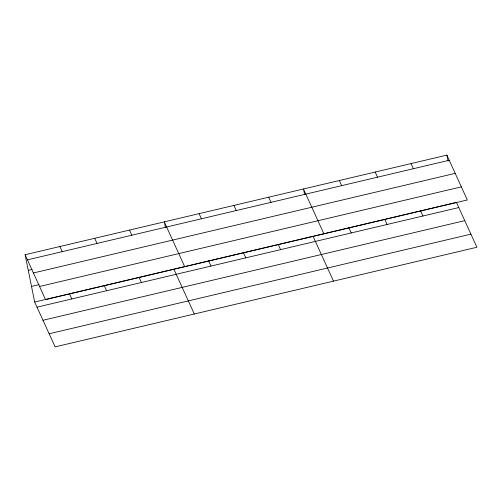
<?xml version="1.0" encoding="UTF-8"?>
<svg xmlns="http://www.w3.org/2000/svg" width="502" height="502" viewBox="0 0 502 502"><rect width="100%" height="100%" fill="white"/><g stroke="black" fill="none" stroke-linecap="round" stroke-linejoin="round"><path stroke-width="0.75" d="M25.1 254.74L446.887 155.118L467.324 199.965L45.538 299.587L25.1 254.74L34.676 302.035L55.113 346.882L476.9 247.26L456.462 202.413L69.471 293.814L71.811 298.941M27.441 259.867L449.221 160.251M28.263 270.346L32.04 269.448M33.414 272.975L455.195 173.353M31.513 286.422L39.081 284.64M39.564 286.479L461.351 186.863M34.676 302.035L68.718 293.99M37.01 307.161L458.797 207.546M42.984 320.27L464.77 220.648M49.14 333.774L470.926 234.152M411.031 163.583L413.372 168.716M420.607 210.878L422.948 216.011M375.182 172.054L377.523 177.181M384.758 219.349L387.092 224.476M339.333 180.519L341.667 185.652M348.903 227.814L351.243 232.947M323.916 233.838L303.478 188.99L304.532 194.192M313.053 236.285L333.491 281.133M268.683 197.204L271.017 202.337M278.259 244.499L280.593 249.632M233.882 205.425L236.222 210.558M243.457 252.719L245.798 257.852M199.087 213.645L201.427 218.778M208.663 260.94L210.997 266.066M184.73 266.713L164.292 221.865L165.491 227.808M173.861 269.16L194.305 314.007M129.491 230.079L131.831 235.212M139.067 277.374L141.407 282.507M94.696 238.299L97.03 243.432M104.272 285.594L106.606 290.727M59.895 246.52L62.235 251.646M446.887 155.118L448.091 161.06"/></g></svg>
